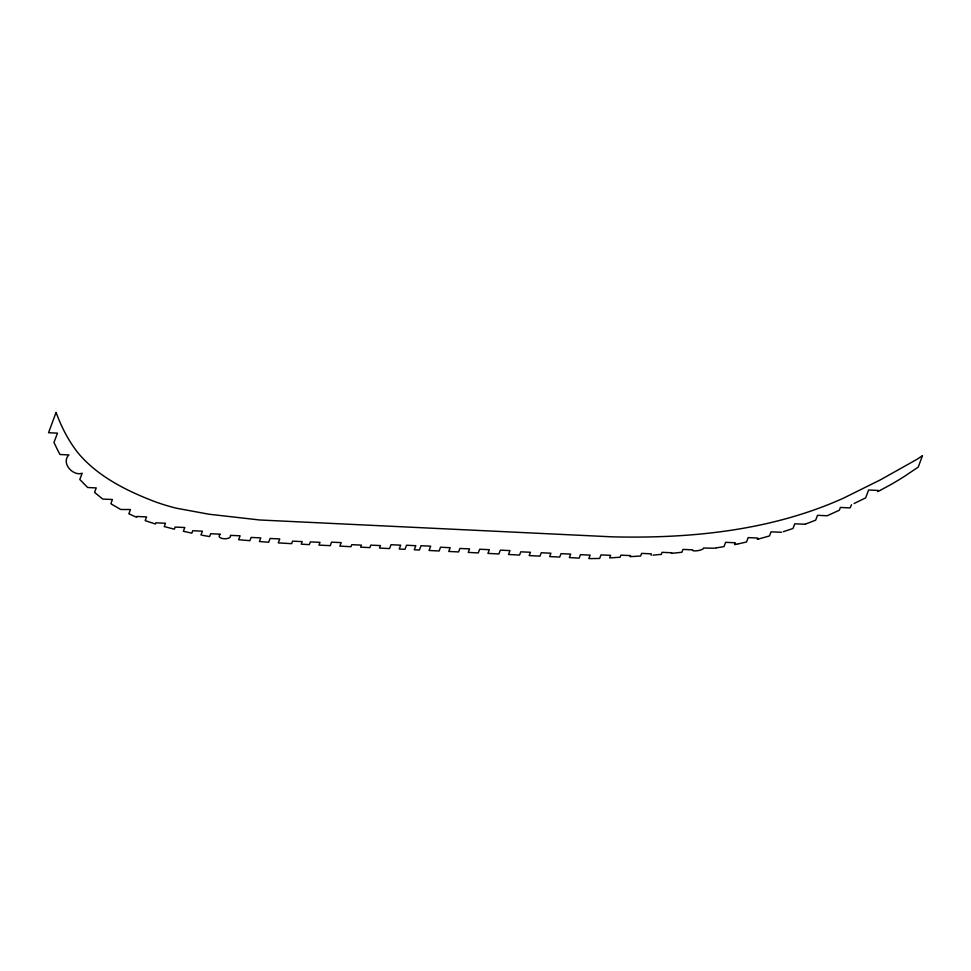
<?xml version="1.0" encoding="UTF-8"?>
<svg xmlns="http://www.w3.org/2000/svg" width="971" height="971" viewBox="0 0 971 971"><rect width="100%" height="100%" fill="white"/><g stroke="black" fill="none" stroke-linecap="round" stroke-linejoin="round"><path stroke-width="1.46" d="M94.539 492.418L96.25 487.915L87.669 487.503L79.792 479.48L82.159 473.205C73.165 476.543 60.688 463.082 68.892 454.926L59.959 454.501L57.762 450.326L53.963 442.46L57.483 433.139L48.55 432.714L56.075 412.408A478.218 203.4 -65.1 0 0 78.542 453.542C98.532 476.992 126.983 491.01 155.275 501.801A1162.639 494.506 -65.1 0 0 176.431 508.221L209.044 514.229L259.682 519.983L612.203 536.842C685.805 538.614 761.167 531.659 829.974 503.937A866.047 368.349 -65.1 0 0 843.69 498.062L880.624 479.735L916.94 459.344A344.292 146.439 -65.1 0 0 922.45 455.69L918.238 467.087L904.899 476.057A462.427 196.676 -65.1 0 1 890.298 484.869L880.697 490.1M200.948 535.021L202.405 531.186L192.756 530.724L191.845 533.152L183.385 531.283L184.793 527.532L175.156 527.071L174.367 529.159L171.952 528.564M877.808 491.629L878.245 490.464L868.596 490.003L865.622 497.892L854.116 503.512M880.054 490.44L878.452 491.29M851.567 504.714L850.038 507.906L840.388 507.445L839.345 510.224L827.146 515.771L817.497 515.31L815.676 520.153L807.496 523.333M807.095 523.49L805.505 524.085M805.105 524.231L794.764 523.806L792.991 528.503L783.209 531.72M781.461 532.266L771.035 531.841L769.493 535.931L760.22 538.553M758.909 538.905L759.698 538.687M758.387 539.039L757.344 539.318L757.817 538.055L748.18 537.594L746.505 542.012L738.506 543.809M738.009 543.906L736.528 544.221M736.03 544.33L734.574 544.622L735.265 542.777L725.628 542.316L724.002 546.612L716.331 547.875M715.821 547.947L715.057 548.069M714.025 548.227L703.55 548.032C703.817 550.496 691.073 552.05 692.614 549.841L682.965 549.392L681.873 552.268L671.519 553.361L671.738 552.778L662.101 552.317L661.324 554.38L653.07 555.109M651.165 555.266L651.262 553.846L641.625 553.385L640.629 556.019L630.13 556.662L630.531 555.618L620.882 555.157L620.093 557.257L609.667 557.9L610.638 555.351L600.988 554.89L599.653 558.446L591.205 558.592L588.814 558.556L590.113 555.121L580.464 554.659L579.153 558.131L569.358 557.56L570.657 554.089L561.02 553.64L559.721 557.063L549.647 556.589L550.921 553.215L541.272 552.754L539.997 556.14L529.183 555.594L530.433 552.268L520.784 551.819L519.558 555.072L508.525 554.477L509.993 550.593L500.344 550.144L498.9 553.968L487.928 553.397L489.335 549.695L479.686 549.234L478.29 552.912L468.24 552.414L469.563 548.906L459.914 548.445L458.591 551.929L448.76 551.455L450.18 547.693L440.531 547.231L439.123 550.982L429.048 550.484L430.687 546.175L421.038 545.714L419.411 550.023L414.265 549.768L415.806 545.702L406.509 545.253L404.98 549.319L399.227 549.04L400.683 545.18L391.034 544.719L389.577 548.566L379.515 548.081L380.462 545.593L370.813 545.132L369.878 547.608L360.642 547.159L361.418 545.132L351.769 544.67L351.004 546.685L339.874 546.139L341.209 542.607L331.56 542.146L330.237 545.666L318.961 545.095L319.993 542.352L310.356 541.891L309.324 544.61L301.253 544.185L302.224 541.612L292.574 541.15L291.628 543.663L278.264 542.898L279.757 538.941L270.108 538.48L268.676 542.255L259.403 541.515L260.774 537.885L251.125 537.436L249.899 540.689L238.623 539.706L240.104 535.81L230.455 535.349C231.984 540.58 214.615 539.463 220.332 534.184L210.683 533.722L209.615 536.575L202.174 535.264M171.6 528.467L164.245 526.561L165.483 523.272L155.846 522.811L155.384 524.012L145.177 520.626L146.572 516.924L136.923 516.463L136.608 517.3L129.944 514.278M129.677 514.145L128.864 513.756L130.454 509.544L120.659 509.472L111.714 504.265M110.876 503.743L112.381 499.519L102.744 499.07L95.243 492.952"/></g></svg>
